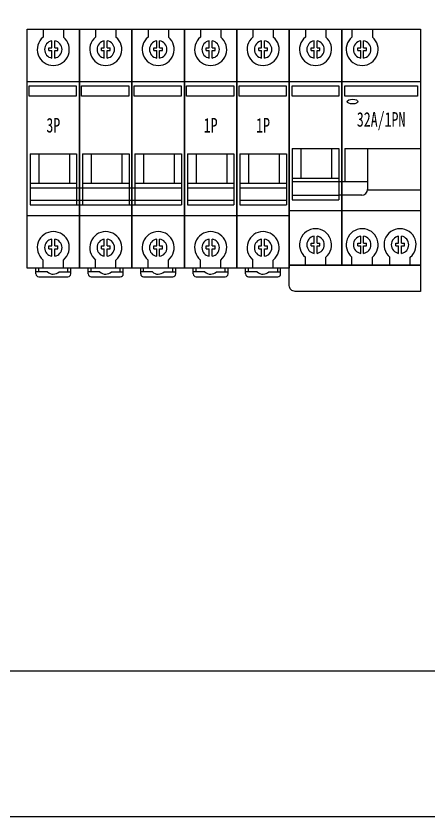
# Model space of a CAD drawing. Extents: x 159539 to 160139, y 198620 to 199620.
# Drawn here: x 159822.5 to 159964.3, y 198619.7 to 198894.5 of the extents above; entities that cross this region are included whole.
import ezdxf
from ezdxf.enums import TextEntityAlignment as Align

# ---------------------------------------------------------------- set-up
doc = ezdxf.new("R2010")
doc.units = 0
doc.header["$MEASUREMENT"] = 0
doc.layers.add('元件', color=7, linetype='Continuous')

# ---------------------------------------------------------------- blocks, each defined once
blk = doc.blocks.new('A$Ca76be47b')
at = {"layer": '元件', "color": 8, "transparency": 33554687}
for p, q in [((5.5, 0), (5.5, -2.76)), ((12.5, 0), (12.5, -2.76)), ((8.5, -6.41), (8.5, -4.04)), ((9.5, -6.41), (9.5, -4.04)), ((7.5, -6.41), (8.5, -6.41)), ((7.5, -7.41), (7.5, -6.41)), ((7.5, -7.41), (8.5, -7.41)), ((8.5, -9.96), (8.5, -7.41)), ((9.5, -6.41), (10.5, -6.41)), ((9.5, -9.96), (9.5, -7.41)), ((9.5, -7.41), (10.5, -7.41)), ((10.5, -7.41), (10.5, -6.41)), ((0, -18), (18, -18)), ((1, -42.79), (1, -60.34)), ((1, -42.79), (17, -42.79)), ((4, -42.79), (4, -52.91)), ((14.5, -42.79), (14.5, -52.91)), ((17, -42.79), (17, -60.34)), ((1, -52.91), (17, -52.91)), ((1, -54.52), (17, -54.52)), ((1, -58.76), (17, -58.76)), ((1, -60.34), (17, -60.34)), ((0, -64), (18, -64)), ((8.5, -74.41), (8.5, -72.04)), ((9.5, -74.41), (9.5, -72.04)), ((7.5, -74.41), (8.5, -74.41)), ((7.5, -75.41), (7.5, -74.41)), ((7.5, -75.41), (8.5, -75.41)), ((8.5, -77.96), (8.5, -75.41)), ((9.5, -74.41), (10.5, -74.41)), ((9.5, -77.96), (9.5, -75.41)), ((9.5, -75.41), (10.5, -75.41)), ((10.5, -75.41), (10.5, -74.41)), ((5.5, -82), (5.5, -79.24)), ((12.5, -82), (12.5, -79.24)), ((3, -84), (3, -82)), ((4, -83.33), (4, -82)), ((14, -83.33), (14, -82)), ((15, -84), (15, -82)), ((7, -83.33), (3, -83.33)), ((4, -85), (14, -85)), ((11, -83.33), (15, -83.33))]:
    blk.add_line(p, q, dxfattribs=at)
blk.add_lwpolyline([(0, 0), (18, 0), (18, -82), (0, -82)], close=True, dxfattribs=at)
at = {"layer": '元件', "color": 8}
blk.add_lwpolyline([(0.73, -19.49), (16.9, -19.49), (16.9, -23.04), (0.73, -23.04)], close=True, dxfattribs=at)
at = {"layer": '元件', "color": 8, "transparency": 33554687}
for centre, radius, start, end in [((9, -7), 5.5, 129.5212, 50.4788), ((9, -7), 3, 99.5941, 260.4059), ((9, -7), 3, 279.5941, 80.4059), ((9, -75), 5.5, 309.5212, 230.4788), ((9, -75), 3, 99.5941, 260.4059), ((9, -75), 3, 279.5941, 80.4059), ((4, -84), 1, 180, 270), ((8.89, -81.39), 2.71, 225.7003, 272.2501), ((8.57, -79.98), 4.14, 276.0163, 306.0333), ((14, -84), 1, 270, 0)]:
    blk.add_arc(centre, radius, start, end, dxfattribs=at)
at = {"layer": '元件', "color": 8, "transparency": 33554687, "width": 0.7}
blk.add_text('1P', height=5, dxfattribs=at).set_placement((9, -33), align=Align.MIDDLE_CENTER)
blk = doc.blocks.new('A$Cb0c94bb2')
at = {"layer": '元件', "color": 8, "transparency": 33554687}
for p, q in [((5.5, 0), (5.5, -2.76)), ((12.5, 0), (12.5, -2.76)), ((23.5, 0), (23.5, -2.76)), ((30.5, 0), (30.5, -2.76)), ((41.5, 0), (41.5, -2.76)), ((48.5, 0), (48.5, -2.76)), ((8.5, -6.41), (8.5, -4.04)), ((9.5, -6.41), (9.5, -4.04)), ((26.5, -6.41), (26.5, -4.04)), ((27.5, -6.41), (27.5, -4.04)), ((44.5, -6.41), (44.5, -4.04)), ((45.5, -6.41), (45.5, -4.04)), ((7.5, -6.41), (8.5, -6.41)), ((7.5, -7.41), (7.5, -6.41)), ((7.5, -7.41), (8.5, -7.41)), ((8.5, -9.96), (8.5, -7.41)), ((9.5, -6.41), (10.5, -6.41)), ((9.5, -9.96), (9.5, -7.41)), ((9.5, -7.41), (10.5, -7.41)), ((10.5, -7.41), (10.5, -6.41)), ((25.5, -6.41), (26.5, -6.41)), ((25.5, -7.41), (25.5, -6.41)), ((25.5, -7.41), (26.5, -7.41)), ((26.5, -9.96), (26.5, -7.41)), ((27.5, -6.41), (28.5, -6.41)), ((27.5, -9.96), (27.5, -7.41)), ((27.5, -7.41), (28.5, -7.41)), ((28.5, -7.41), (28.5, -6.41)), ((43.5, -6.41), (44.5, -6.41)), ((43.5, -7.41), (43.5, -6.41)), ((43.5, -7.41), (44.5, -7.41)), ((44.5, -9.96), (44.5, -7.41)), ((45.5, -6.41), (46.5, -6.41)), ((45.5, -9.96), (45.5, -7.41)), ((45.5, -7.41), (46.5, -7.41)), ((46.5, -7.41), (46.5, -6.41)), ((0, -18), (18, -18)), ((18, -18), (36, -18)), ((36, -18), (54, -18)), ((1, -42.79), (1, -60.34)), ((1, -42.79), (17, -42.79)), ((4, -42.79), (4, -52.91)), ((14.5, -42.79), (14.5, -52.91)), ((17, -42.79), (17, -60.34)), ((19, -42.79), (19, -60.34)), ((19, -42.79), (35, -42.79)), ((22, -42.79), (22, -52.91)), ((32.5, -42.79), (32.5, -52.91)), ((35, -42.79), (35, -60.34)), ((37, -42.79), (37, -60.34)), ((37, -42.79), (53, -42.79)), ((40, -42.79), (40, -52.91)), ((50.5, -42.79), (50.5, -52.91)), ((53, -42.79), (53, -60.34)), ((1, -52.91), (17, -52.91)), ((1, -54.52), (53, -54.52)), ((19, -52.91), (35, -52.91)), ((37, -52.91), (53, -52.91)), ((1, -58.76), (53, -58.76)), ((1, -60.34), (53, -60.34)), ((0, -64), (18, -64)), ((18, -64), (36, -64)), ((36, -64), (54, -64)), ((8.5, -74.41), (8.5, -72.04)), ((9.5, -74.41), (9.5, -72.04)), ((26.5, -74.41), (26.5, -72.04)), ((27.5, -74.41), (27.5, -72.04)), ((44.5, -74.41), (44.5, -72.04)), ((45.5, -74.41), (45.5, -72.04)), ((7.5, -74.41), (8.5, -74.41)), ((7.5, -75.41), (7.5, -74.41)), ((7.5, -75.41), (8.5, -75.41)), ((8.5, -77.96), (8.5, -75.41)), ((9.5, -74.41), (10.5, -74.41)), ((9.5, -77.96), (9.5, -75.41)), ((9.5, -75.41), (10.5, -75.41)), ((10.5, -75.41), (10.5, -74.41)), ((25.5, -74.41), (26.5, -74.41)), ((25.5, -75.41), (25.5, -74.41)), ((25.5, -75.41), (26.5, -75.41)), ((26.5, -77.96), (26.5, -75.41)), ((27.5, -74.41), (28.5, -74.41)), ((27.5, -77.96), (27.5, -75.41)), ((27.5, -75.41), (28.5, -75.41)), ((28.5, -75.41), (28.5, -74.41)), ((43.5, -74.41), (44.5, -74.41)), ((43.5, -75.41), (43.5, -74.41)), ((43.5, -75.41), (44.5, -75.41)), ((44.5, -77.96), (44.5, -75.41)), ((45.5, -74.41), (46.5, -74.41)), ((45.5, -77.96), (45.5, -75.41)), ((45.5, -75.41), (46.5, -75.41)), ((46.5, -75.41), (46.5, -74.41)), ((5.5, -82), (5.5, -79.24)), ((12.5, -82), (12.5, -79.24)), ((23.5, -82), (23.5, -79.24)), ((30.5, -82), (30.5, -79.24)), ((41.5, -82), (41.5, -79.24)), ((48.5, -82), (48.5, -79.24)), ((3, -84), (3, -82)), ((4, -83.33), (4, -82)), ((14, -83.33), (14, -82)), ((15, -84), (15, -82)), ((21, -84), (21, -82)), ((22, -83.33), (22, -82)), ((32, -83.33), (32, -82)), ((33, -84), (33, -82)), ((39, -84), (39, -82)), ((40, -83.33), (40, -82)), ((50, -83.33), (50, -82)), ((51, -84), (51, -82)), ((7, -83.33), (3, -83.33)), ((4, -85), (14, -85)), ((11, -83.33), (15, -83.33)), ((25, -83.33), (21, -83.33)), ((22, -85), (32, -85)), ((29, -83.33), (33, -83.33)), ((43, -83.33), (39, -83.33)), ((40, -85), (50, -85)), ((47, -83.33), (51, -83.33))]:
    blk.add_line(p, q, dxfattribs=at)
for points in [[(0, 0), (18, 0), (18, -82), (0, -82)], [(18, 0), (36, 0), (36, -82), (18, -82)], [(36, 0), (54, 0), (54, -82), (36, -82)]]:
    blk.add_lwpolyline(points, close=True, dxfattribs=at)
at = {"layer": '元件', "color": 8}
for points in [[(0.73, -19.49), (16.9, -19.49), (16.9, -23.04), (0.73, -23.04)], [(18.73, -19.49), (34.9, -19.49), (34.9, -23.04), (18.73, -23.04)], [(36.73, -19.49), (52.9, -19.49), (52.9, -23.04), (36.73, -23.04)]]:
    blk.add_lwpolyline(points, close=True, dxfattribs=at)
at = {"layer": '元件', "color": 8, "transparency": 33554687}
for centre, radius, start, end in [((9, -7), 5.5, 129.5212, 50.4788), ((9, -7), 3, 99.5941, 260.4059), ((9, -7), 3, 279.5941, 80.4059), ((27, -7), 5.5, 129.5212, 50.4788), ((27, -7), 3, 99.5941, 260.4059), ((27, -7), 3, 279.5941, 80.4059), ((45, -7), 5.5, 129.5212, 50.4788), ((45, -7), 3, 99.5941, 260.4059), ((45, -7), 3, 279.5941, 80.4059), ((9, -75), 5.5, 309.5212, 230.4788), ((27, -75), 5.5, 309.5212, 230.4788), ((45, -75), 5.5, 309.5212, 230.4788), ((9, -75), 3, 99.5941, 260.4059), ((9, -75), 3, 279.5941, 80.4059), ((27, -75), 3, 99.5941, 260.4059), ((27, -75), 3, 279.5941, 80.4059), ((45, -75), 3, 99.5941, 260.4059), ((45, -75), 3, 279.5941, 80.4059), ((4, -84), 1, 180, 270), ((8.89, -81.39), 2.71, 225.7003, 272.2501), ((8.57, -79.98), 4.14, 276.0163, 306.0333), ((14, -84), 1, 270, 0), ((22, -84), 1, 180, 270), ((26.89, -81.39), 2.71, 225.7003, 272.2501), ((26.57, -79.98), 4.14, 276.0163, 306.0333), ((32, -84), 1, 270, 0), ((40, -84), 1, 180, 270), ((44.89, -81.39), 2.71, 225.7003, 272.2501), ((44.57, -79.98), 4.14, 276.0163, 306.0333), ((50, -84), 1, 270, 0)]:
    blk.add_arc(centre, radius, start, end, dxfattribs=at)
at = {"layer": '元件', "color": 8, "transparency": 33554687, "width": 0.7}
blk.add_text('3P', height=5, dxfattribs=at).set_placement((9, -33), align=Align.MIDDLE_CENTER)
blk = doc.blocks.new('A$C25820dd8')
at = {"layer": '元件', "color": 8}
for p, q in [((5.5, 0), (5.5, -2.76)), ((12.5, 0), (12.5, -2.76)), ((21.5, 0), (21.5, -2.76)), ((28.5, 0), (28.5, -2.76)), ((8.5, -6.41), (8.5, -4.04)), ((9.5, -6.41), (9.5, -4.04)), ((24.5, -6.41), (24.5, -4.04)), ((25.5, -6.41), (25.5, -4.04)), ((7.5, -7.41), (7.5, -6.41)), ((7.5, -6.41), (8.5, -6.41)), ((7.5, -7.41), (8.5, -7.41)), ((8.5, -9.96), (8.5, -7.41)), ((9.5, -6.41), (10.5, -6.41)), ((9.5, -7.41), (10.5, -7.41)), ((9.5, -9.96), (9.5, -7.41)), ((10.5, -7.41), (10.5, -6.41)), ((23.5, -7.41), (23.5, -6.41)), ((23.5, -6.41), (24.5, -6.41)), ((23.5, -7.41), (24.5, -7.41)), ((24.5, -9.96), (24.5, -7.41)), ((25.5, -6.41), (26.5, -6.41)), ((25.5, -7.41), (26.5, -7.41)), ((25.5, -9.96), (25.5, -7.41)), ((26.5, -7.41), (26.5, -6.41)), ((0, -18), (18, -18)), ((18, -18), (45, -18)), ((1, -41.04), (17, -41.04)), ((1, -41.04), (1, -58.58)), ((4, -41.04), (4, -51.16)), ((14.5, -41.04), (14.5, -51.16)), ((17, -41.04), (17, -58.58)), ((19, -41.04), (45, -41.04)), ((19, -41.04), (19, -52.36)), ((26.84, -41.04), (26.84, -52.36)), ((1, -51.16), (17, -51.16)), ((1, -52.36), (17, -52.36)), ((17, -52.36), (20.17, -52.36)), ((20.17, -52.36), (26.84, -52.36)), ((26.84, -52.36), (26.84, -55.01)), ((1, -57.01), (17, -57.01)), ((24.84, -57.01), (17, -57.01)), ((26.83, -55.18), (45, -55.18)), ((1, -58.58), (17, -58.58)), ((0, -62.25), (18, -62.25)), ((18, -62.25), (45, -62.25)), ((8.5, -73.41), (8.5, -71.04)), ((9.5, -73.41), (9.5, -71.04)), ((24.5, -73.41), (24.5, -71.04)), ((25.5, -73.41), (25.5, -71.04)), ((37.5, -73.41), (37.5, -71.04)), ((38.5, -73.41), (38.5, -71.04)), ((7.5, -74.41), (7.5, -73.41)), ((7.5, -73.41), (8.5, -73.41)), ((9.5, -73.41), (10.5, -73.41)), ((10.5, -74.41), (10.5, -73.41)), ((23.5, -73.41), (24.5, -73.41)), ((23.5, -74.41), (23.5, -73.41)), ((25.5, -73.41), (26.5, -73.41)), ((26.5, -74.41), (26.5, -73.41)), ((36.5, -73.41), (37.5, -73.41)), ((36.5, -74.41), (36.5, -73.41)), ((38.5, -73.41), (39.5, -73.41)), ((39.5, -74.41), (39.5, -73.41)), ((7.5, -74.41), (8.5, -74.41)), ((8.5, -76.96), (8.5, -74.41)), ((9.5, -74.41), (10.5, -74.41)), ((9.5, -76.96), (9.5, -74.41)), ((23.5, -74.41), (24.5, -74.41)), ((24.5, -76.96), (24.5, -74.41)), ((25.5, -76.96), (25.5, -74.41)), ((25.5, -74.41), (26.5, -74.41)), ((36.5, -74.41), (37.5, -74.41)), ((37.5, -76.96), (37.5, -74.41)), ((38.5, -76.96), (38.5, -74.41)), ((38.5, -74.41), (39.5, -74.41)), ((5.5, -81), (5.5, -78.24)), ((12.5, -81), (12.5, -78.24)), ((21.5, -81), (21.5, -78.24)), ((28.5, -81), (28.5, -78.24)), ((34.5, -81), (34.5, -78.24)), ((41.5, -81), (41.5, -78.24)), ((18, -81), (45, -81))]:
    blk.add_line(p, q, dxfattribs=at)
for points in [[(0, 0), (18, 0), (18, -81), (0, -81)], [(18, 0), (45, 0), (45, -81), (18, -81)], [(1, -19.5), (17, -19.5), (17, -23.05), (1, -23.05)], [(19, -19.5), (44, -19.5), (44, -23.05), (19, -23.05)]]:
    blk.add_lwpolyline(points, close=True, dxfattribs=at)
blk.add_lwpolyline([(0, -81), (45, -81), (45, -90), (2, -90, -0.414214), (0, -88)], format="xyb", close=True, dxfattribs=at)
for centre, radius, start, end in [((9, -7), 5.5, 129.5212, 50.4788), ((9, -7), 3, 99.5941, 260.4059), ((9, -7), 3, 279.5941, 80.4059), ((25, -7), 5.5, 129.5212, 50.4788), ((25, -7), 3, 99.5941, 260.4059), ((25, -7), 3, 279.5941, 80.4059), ((24.84, -55.01), 2, 270, 0), ((9, -74), 5.5, 309.5212, 230.4788), ((25, -74), 5.5, 309.5212, 230.4788), ((38, -74), 5.5, 309.5212, 230.4788), ((9, -74), 3, 99.5941, 260.4059), ((9, -74), 3, 279.5941, 80.4059), ((25, -74), 3, 99.5941, 260.4059), ((25, -74), 3, 279.5941, 80.4059), ((38, -74), 3, 99.5941, 260.4059), ((38, -74), 3, 279.5941, 80.4059)]:
    blk.add_arc(centre, radius, start, end, dxfattribs=at)
blk.add_ellipse((21.71, -24.9), major_axis=(-1.85, 0), ratio=0.426284, dxfattribs=at)
at = {"layer": '元件', "color": 8, "transparency": 33554687, "width": 0.7}
blk.add_text('32A/1PN', height=5, dxfattribs=at).set_placement((31.5, -31), align=Align.MIDDLE_CENTER)

msp = doc.modelspace()

# ---------------------------------------------------------------- linework, layer by layer
at = {"transparency": 33554687}
for points in [[(159539.34, 199619.68), (160139.34, 199619.68), (160139.34, 198619.68), (159539.34, 198619.68)], [(159579.34, 199569.68), (160099.34, 199569.68), (160099.34, 198669.68), (159579.34, 198669.68)]]:
    msp.add_lwpolyline(points, close=True, dxfattribs=at)

# ---------------------------------------------------------------- block references
at = {"layer": '元件', "color": 8, "transparency": 33554687}
msp.add_blockref('A$Cb0c94bb2', (159826.33, 198889.99), dxfattribs=at)
at = {"layer": '元件', "color": 8}
for name, p in [('A$Ca76be47b', (159880.33, 198889.99)), ('A$Ca76be47b', (159898.33, 198889.99)), ('A$C25820dd8', (159916.33, 198889.99))]:
    msp.add_blockref(name, p, dxfattribs=at)

doc.saveas('drawing.dxf')
